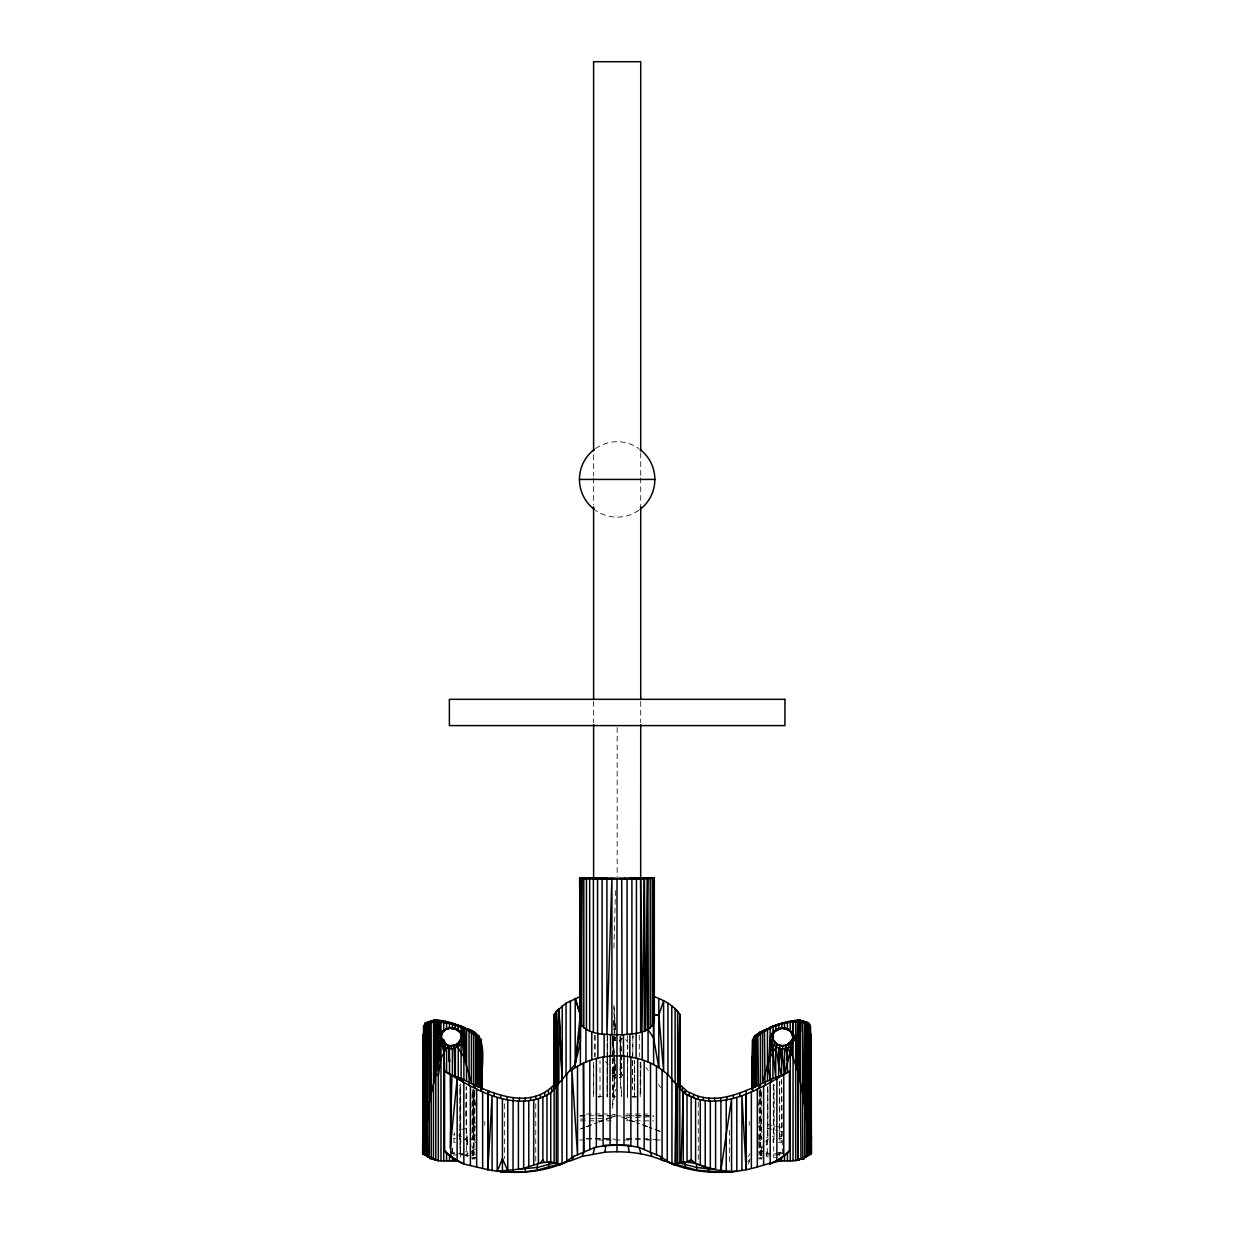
<?xml version="1.0" encoding="UTF-8"?>
<svg xmlns="http://www.w3.org/2000/svg" width="1234" height="1234" viewBox="0 0 1234 1234"><rect width="100%" height="100%" fill="white"/><g stroke="black" fill="none" stroke-linecap="round" stroke-linejoin="round"><path stroke-width="0.75" stroke-dasharray="5 3.75" d="M467.84 1156.443L465.403 1155.641L466.529 1155.564L466.545 1087.092M467.27 1140.987C468.18 1148.53 465.526 1142.915 466.406 1139.105L465.773 1138.828M475.553 1105.865L473.594 1089.9M471.789 1156.042C475.846 1154.916 472.607 1148.222 471.804 1145.707M473.995 1091.458L473.625 1138.519L473.671 1091.257L473.81 1138.781L475.46 1140.015M535.741 1161.163L535.757 1102.024M607.221 1056.119L607.19 1096.394L604.583 1096.424M607.221 1054.206L607.251 1036.946M636.42 1096.517L634.523 1096.486L634.554 1061.965M767.856 1086.645L767.841 1135.882L766.299 1136.175M475.584 1142.53L473.609 1139.892L473.717 1089.869M607.282 1058.787L607.19 1097.134L607.19 1058.787M607.282 1056.875L607.344 1035.789M620.347 1070.356L621.705 1074.027L620.548 1070.896L620.656 1035.742L621.134 1052.972M762.226 1156.042C758.123 1154.931 761.44 1148.222 762.196 1145.707M761.023 1150.412L762.226 1150.859L760.638 1155.132L760.73 1150.181M620.116 1053.342L620.193 1036.653L620.548 1070.896L621.705 1074.027L620.687 1072.917L620.193 1074.058L621.705 1096.363L620.023 1080.166M760.622 1151.291L762.196 1147.003L760.668 1151.152M473.609 1139.892L473.548 1089.73M627.35 1058.787L627.35 1097.134L627.674 1058.787M627.69 1056.875L627.798 1045.368M632.903 1035.727L632.703 1058.726L632.919 1035.727M627.35 1097.134L627.767 1058.787M465.82 1116.045L466.344 1087.493M613.93 948.128L615.488 889.174M451.644 1153.744L452.554 1148.083M472.483 1155.811L471.789 1150.859L473.378 1155.132L473.347 1149.995C472.607 1162.829 475.028 1147.836 472.468 1150.643C471.897 1154.5 474.982 1145.738 478.761 1149.702M766.607 1141.157L768.227 1138.828L766.607 1145.044M615.781 1096.347L612.835 1096.363L614.887 1073.935L612.835 1038.797L614.239 1034.724M612.835 1096.363L615.026 1074.212L614.27 1072.346L612.835 1074.027L614.409 1072.994M473.162 1139.537L472.175 1138.72L472.051 1139.908L472.036 1089.684M612.388 1104.476L615.581 1077.822L612.342 1074.922C614.47 1072.439 616.799 1074.66 614.532 1077.112L612.311 1075.369M614.517 1058.741C613.606 1060.962 618.558 1074.043 612.342 1068.937L615.581 1065.945L612.45 1068.228L615.581 1069.338L614.239 1072.115L611.54 1071.93M622.615 1075.539L619.854 1077.698L621.766 1076.156L620.193 1073.919L620.825 1071.991L621.705 1074.027M758.447 1105.865L761.131 1089.977M612.234 1108.333L615.55 1089.452M472.977 1151.708L473.27 1150.181M471.943 1139.83L472.175 1138.72M619.468 1077.822L621.226 1077.004L619.823 1074.274M760.638 1155.147L762.196 1150.89M472.977 1150.412L471.774 1152.155M748.159 1164.31L749.485 1160.716L748.128 1164.294M466.406 1140.401L466.406 1139.105M611.755 1070.372C615.643 1070.541 614.517 1073.657 611.755 1070.372L614.717 1070.356L612.835 1038.797L615.226 1036.884L613.298 1038.75L612.311 1037.964M613.838 1039.522L615.581 1040.493L612.342 1037.516L614.717 1036.205M615.226 1074.274L613.298 1076.156L615.581 1077.899L612.342 1074.922M614.424 1039.907L615.195 1040.293L612.342 1037.516L614.871 1036.514L615.596 1037.378L613.838 1039.614C609.38 1038.18 618.357 1034.493 613.298 1038.75L614.085 1039.738M614.085 1077.128L615.195 1077.698M615.905 1037.393L614.532 1039.707L615.689 1040.185M619.823 1036.884L621.766 1038.75L619.869 1040.293L620.64 1039.907M620.656 1073.133L622.707 1074.922M475.229 1135.064L473.625 1138.519M758.416 1142.53L761.825 1138.72L762.057 1139.83M619.823 1069.693L621.766 1067.703L621.226 1066.839L622.615 1068.228M766.607 1139.861L766.73 1144.874M747.943 1156.752L750.149 1153.744M465.465 1140.015L467.563 1137.81M621.504 1039.321L620.517 1039.707L621.766 1038.75M613.144 1038.905L612.727 1038.488M615.442 1069.616L614.871 1070.187L612.835 1038.797L615.596 1037.378L613.298 1038.75M622.615 1038.21L621.01 1039.321M615.211 1066.145L612.727 1067.95L615.211 1066.145L614.038 1067.132M747.619 1161.41L750.149 1158.927M758.54 1140.015L761.609 1137.655L761.609 1090.316M614.532 1029.341L615.689 1028.863M620.517 1077.112L621.766 1076.156M615.581 1028.554L613.838 1029.449L615.195 1028.74M464.123 1139.614L467.47 1137.779L466.19 1137.486L466.143 1086.645M615.689 1066.269L614.085 1066.716M620.98 1077.128L620.949 1075.369L619.483 1074.629M619.468 1040.493L620.98 1039.738M613.838 1066.839L615.581 1065.945M473.47 1158.387L472.051 1158.911L475.244 1157.615L472.375 1158.772M473.332 1158.433L475.244 1157.615M767.594 1140.401L767.594 1139.105L767.101 1144.566M454.482 1152.325L452.431 1152.325L452.431 1153.62L454.482 1153.62L454.482 1152.325L451.212 1153.682L468.164 1153.744M472.128 1158.865L475.476 1158.865M586.381 1126.719L597.148 1122.724L586.458 1126.719M598.937 1122.045L604.321 1120.056M615.072 1116.045L606.11 1119.377L615.211 1116.045M599.03 1122.045L604.429 1120.04M640.199 1062.15L640.199 1096.872L640.955 1062.258M593.585 1062.258L593.77 1096.717M611.755 1073.472L614.378 1072.824M766.53 1137.779L767.826 1137.486L767.826 1088.095M758.663 1157.955L762.411 1157.199M461.501 1129.357L466.961 1128.323M777.759 1154.453L780.412 1154.037M475.954 1122.863L472.437 1123.403L472.437 1127.29L475.954 1126.75M782.356 1153.744L781.739 1080.691M472.051 1155.117L475.553 1154.7M471.465 1153.589L474.828 1153.127L474.828 1090.1M774.443 1138.859L773.163 1139.013L773.163 1142.9L774.443 1142.746M465.712 1151.785L467.239 1151.63L467.239 1156.813L465.727 1156.968M772.407 1136.792L774.134 1136.637L774.134 1084.995M614.008 1073.996L614.887 1073.935M466.529 1155.564L469.059 1155.394M462.735 1154.253L460.251 1154.361L459.665 1129.634M580.427 1119.145L615.211 1117.973M626.594 1117.649L653.588 1116.739M778.623 1138.566L781.739 1138.504L780.659 1138.504M778.623 1142.437L781.739 1142.391L781.569 1079.349M598.104 1096.517L602.177 1096.455M636.42 1097.011L632.363 1097.088M781.569 1134.833L779.456 1134.864L779.456 1081.339M779.672 1081.246L779.672 1136.344L781.569 1136.329M579.672 1116.076L587.291 1116.045M598.706 1116.014L627.242 1115.906M629.139 1115.906L634.847 1115.875M636.759 1115.875L653.881 1115.814M586.489 1113.994L607.437 1113.994M626.502 1113.994L647.48 1113.994M580.474 1115.706L611.231 1115.706M626.61 1115.706L653.526 1115.706M580.35 1120.811L611.231 1120.842M626.425 1120.781L653.557 1120.842M586.505 1138.72L611.277 1138.72M626.533 1138.72L647.495 1138.72M579.456 1140.015L587.153 1140.015M598.706 1140.015L604.49 1140.015M606.403 1140.015L631.438 1140.015M646.847 1140.015L660.329 1140.015M765.836 1153.744L782.788 1153.682L777.482 1152.278M452.971 1154.978L467.054 1154.978M765.836 1155.039L782.788 1154.978M758.524 1158.865L762.026 1158.927L758.046 1157.307M612.789 1058.818L612.835 1097.18L615.781 1097.18M781.569 1152.325L779.518 1152.325L779.518 1155.78M586.582 1138.936L615.242 1139.105M626.702 1139.183L657.275 1139.383M453.341 1134.848L454.544 1134.864M453.325 1138.504L455.377 1138.55M632.363 1096.455L634.523 1096.486M598.104 1097.011L600.002 1097.057L600.002 1060.623M455.377 1142.437L453.911 1142.406L454.328 1132.55M775.492 1157.415L773.564 1157.338L773.564 1152.155M458.709 1135.033L460.698 1135.187L460.698 1084.084M461.593 1136.792L459.866 1136.637L459.866 1084.995M768.288 1156.968L766.761 1156.813L766.761 1151.63L768.288 1151.785M768.288 1153.08L766.761 1152.926L766.761 1151.63M758.447 1154.7L761.964 1155.117M459.557 1138.859L460.837 1139.013L460.837 1142.9L459.557 1142.746M762.535 1153.589L759.095 1153.111L758.91 1135.804M621.504 1067.117L621.026 1067.132M758.046 1122.863L761.579 1123.403M758.046 1126.75L761.579 1127.29M767.039 1124.436L772.499 1125.47M767.039 1128.323L777.219 1130.467M466.143 1135.882L467.717 1136.175M619.854 1066.145L621.921 1067.533M471.589 1157.199L475.337 1157.955M775.646 1126.21L781.94 1127.675M778.793 1130.838L781.94 1131.563M615.658 1115.042L612.712 1114.348L617 1115.382M593.585 1096.764L593.77 1062.196M762.226 1152.155L761.532 1150.643L761.532 1155.826M627.782 1119.377L620.594 1116.708L627.89 1119.377M629.587 1120.04L634.97 1122.045M647.557 1126.719L636.775 1122.709L647.619 1126.719M629.695 1120.056L635.063 1122.045M614.532 1077.112L615.982 1077.698M615.581 1077.822L613.838 1077.004L615.026 1074.212M605.524 1061.734L608.285 1064.294M758.54 1134.786L765.188 1141.496M613.298 1067.703L615.226 1069.693M620.656 1071.112L620.656 1035.742M467.393 1139.861L466.899 1144.566M625.761 1039.491L628.013 1042.591M646.061 1067.425L648.328 1070.526M658.478 1084.501L660.73 1087.601M620.178 1070.032L620.548 1070.896M779.672 1136.344L780.089 1142.406M472.869 1089.961L473.594 1093.648M614.362 1056.921L612.835 1038.797L615.781 1069.369M612.835 1038.797L615.596 1069.462M467.393 1141.157L467.27 1139.692L467.27 1144.874M613.9 1005.232L615.519 1028.138M613.961 1007.191L615.473 1030.143M613.9 1012.312L614.871 1032.781M613.93 1020.395L614.331 1031.809M613.9 1020.549L614.362 1033.938M613.884 1023.526L614.177 1032.858M621.18 1054.885L621.658 1072.115M620.748 1037.439L621.149 1052.849M621.196 1054.777L621.597 1070.187M473.208 1090.825L473.378 1138.303L473.193 1090.825L473.1 1138.087L472.391 1137.655L472.391 1090.316M612.789 1056.906L612.758 1035.82L612.835 1097.18M460.189 1085.133L460.251 1154.361L460.251 1085.041M773.749 1085.041L773.749 1154.361M773.302 1084.084L773.302 1135.187M767.471 1087.077L767.471 1155.564M760.9 1090.748L760.9 1138.087M760.9 1150.412L761.023 1155.595M760.746 1089.761L760.73 1155.363M760.406 1089.915L760.422 1154.947M760.221 1089.915L760.221 1140.031M759.897 1091.488L759.897 1138.874M759.172 1090.1L759.172 1153.127M749.254 1121.505L749.254 1125.393M729.479 1130.251L729.479 1164.264M698.259 1102.024L698.259 1161.163M640.724 452.878L640.724 476M640.724 477.928L640.724 506.835M640.724 701.452L640.724 722.646M640.755 1062.196L640.755 1096.825M639.289 1035.264L639.289 1056.659M627.35 1035.789L627.35 1058.047M620.193 1036.514L620.193 1057.152M620.193 1059.003L620.193 1070.187M617.154 727.505L617.154 876.819M607.19 1035.789L607.19 1058.047M595.251 1035.264L595.251 1056.659M594.325 1035.311L594.325 1056.597M593.6 454.806L593.6 476M593.6 477.928L593.6 504.907M593.6 701.452L593.6 722.646M504.521 1103.798L504.521 1158.587M484.761 1121.505L484.761 1125.393M474.103 1091.488L474.103 1138.874M473.779 1089.915L473.779 1140.031M473.625 1091.18L473.594 1154.947M473.254 1089.761L473.27 1155.363M473.1 1149.116L472.977 1155.595M460.452 1152.155L460.452 1157.338M452.261 1148.052L452.261 1153.836M638.78 510.305A37.699 37.699 0 0 1 595.544 510.305M595.544 448.528A37.699 37.699 0 0 1 638.78 448.528M632.672 1060.654L632.425 1089.421L632.687 1060.654M613.144 1076.31L613.144 1076.31M584.592 1127.382L579.209 1129.388L584.654 1127.382M660.128 1131.393L649.346 1127.382L660.175 1131.393M634.523 1097.057L634.507 1060.623L634.523 1097.057"/><path stroke-width="1.5" d="M453.171 1028.261C442.713 1025.855 436.543 1040.401 443.746 1046.077L444.595 1071.205C464.339 1083.113 484.854 1095.484 507.76 1099.941C517.91 1101.623 528.491 1101.669 538.41 1098.707C544.456 1096.101 555.809 1093.17 554.097 1084.701C528.568 1111.68 488.325 1092.152 461.115 1078.501L461.115 1044.134C467.686 1036.313 458.153 1026.117 449.5 1028.277C445.397 1028.662 441.325 1031.285 440.014 1035.326C442.312 1063.955 428.83 1090.563 427.55 1119.145L424.357 1154.716L426.038 1155.718L425.622 1022.631L423.555 1026.472L422.614 1153.543L434.862 1159.713L431.391 1158.387M463.876 1079.966L463.876 1028.246C492.536 1031.315 479.394 1068.968 481.908 1089.807M466.545 1081.385L466.545 1029.572L467.455 1028.971L467.455 1030.004L481.522 1040M469.059 1030.961L469.059 1082.372M471.419 1032.38L471.403 1082.588L463.876 1057.229L457.752 1047.219C454.714 1042.391 466.637 1037.856 459.542 1031.624C443.592 1022.755 463.783 1031.562 461.485 1036.93L463.259 1037.948M473.594 1086.167L473.594 1033.814M475.568 1084.856L475.568 1035.203M477.311 1036.575L477.311 1086.522L477.311 1036.575L476.046 1086.614M478.823 1037.871L478.699 1087.293M481.075 1087.864L481.075 1039.707L480.643 1087.308M481.137 1089.807L481.183 1039.213L481.784 1088.465L481.784 1056.289L480.643 1046.941M489.389 1091.303L487.893 1094.249L487.831 1169.678C514.917 1174.83 544.626 1172.871 569.491 1160.438M640.6 877.683L653.619 878.053L653.604 1038.241L658.802 1067.58L667.933 1074.536L677.667 1086.275L676.093 1083.853L674.983 1164.048L696.608 1170.094L721.103 1172.3M664.509 1160.438C689.359 1172.84 719.083 1174.876 746.123 1169.662C761.193 1167.102 774.751 1159.343 790.254 1161.024L790.254 1046.077L794.079 1040.324L793.986 1035.326L788.773 1029.465L782.695 1028.076L776.541 1029.449L772.268 1033.074L770.124 1037.578L768.967 1060.299L762.597 1082.588L762.581 1032.38C773.625 1025.577 786.675 1021.012 799.771 1021.953L799.185 1019.978L779.132 1023.865L760.051 1032.133L754.745 1035.742L752.478 1039.984L751.907 1088.403M795.683 1160.716L795.683 1021.798L794.958 1020.518L791.025 1021.12M790.254 1161.024L798.197 1159.96L798.197 1021.845M795.529 1160.762L802.732 1158.279L802.393 1020.657C795.236 1021.336 808.933 1022.924 810.445 1026.472L811.386 1153.543C807.761 1155.348 800.743 1161.179 797.488 1159.158M802.732 1158.279L804.707 1157.399L804.707 1022.94M802.856 1020.749L802.856 1022.415L802.393 1020.657L806.45 1022.184L806.496 1023.634L806.45 1156.566L804.707 1157.399M810.183 1032.503L811.108 1036.976L811.355 1135.789L810.939 1153.944L809.643 1154.716L806.465 1119.207L806.496 1023.634C806.141 1020.132 810.923 1024.482 810.445 1026.472M461.115 1044.134L458.261 1046.848L458.261 1077.544L457.228 1078.948M481.198 1089.853L481.306 1039.83M482.016 1073.379L482.047 1088.789L482 1072.562L481.97 1088.203L481.97 1078.655M811.216 1079.025L810.939 1153.944L810.923 1056.289L810.214 1154.376L810.923 1056.289M424.357 1154.716L423.061 1153.944L422.799 1079.04L423.37 1153.358M492.088 1170.572L492.088 1095.838L487.893 1169.662L464.385 1164.171L457.968 1161.101L438.471 1160.762L427.55 1156.566L427.55 1022.184C439.474 1017.371 452.878 1023.279 464.277 1027.506L465.033 1060.299L466.545 1029.572L448.343 1022.94L434.229 1021.953L434.029 1020.086L434.692 1077.359M771.25 1035.203L773.008 1034.277C775.631 1028.755 773.625 1035.218 771.142 1035.419C768.443 1044.458 779.579 1051.676 787.415 1047.82L793.03 1057.229L798.197 1072.793L797.719 1160.114L799.138 1159.713M580.396 996.47L566.067 1003.165L556.333 1011.464L557.907 1083.853L556.333 1086.275L575.198 1064.248L580.396 1042.051L581.754 878.407L579.687 878.238L615.781 878.593M769.63 1164.171L780.366 1158.788L789.405 1150.751L789.405 1071.22C762.196 1087.416 731.361 1106.867 698.243 1099.448L698.259 1096.301L687.554 1091.689L679.903 1084.701L679.733 1014.24C673.625 1005.278 663.614 999.972 653.604 996.47M809.226 1148.237L810.214 1026.241L810.692 1041.419L810.229 1037.64M807.977 1133.275L809.226 1025.331L809.211 1154.978M479.44 1087.061L480.088 1038.935L480.088 1086.876M797.658 1021.783L796.979 1068.69L797.796 1020.148L797.658 1021.783L797.241 1020.24L797.071 1021.783L796.686 1020.317L794.696 1021.336M806.465 1119.207L803.427 1097.921L804.522 1022.893M811.093 1153.852L811.355 1135.789L811.386 1153.543L810.63 1153.358M441.525 1034.478L441.618 1039.722L443.068 1042.283L448.158 1045.63L451.305 1046.077L457.29 1044.319L459.542 1042.283L461.485 1036.73L462.735 1036.915M774.458 1031.932L781.569 1028.261C790.67 1026.133 797.411 1038.966 788.68 1044.319L782.695 1046.077L776.71 1044.319L773.008 1039.722L773.008 1034.03M771.049 1040.54L772.9 1039.043L772.9 1034.755M803.427 1097.921L799.308 1077.359L800.419 1020.148M804.707 1105.865L806.943 1022.323M463.876 1057.229L462.951 1040.54L461.1 1038.905L462.858 1040.756L463.876 1057.229L464.462 1027.583M423.139 1153.466L429.987 1157.739L427.18 1156.397L427.55 1022.184L423.555 1026.472M441.124 1036.622L441.51 1039.043L440.029 1040.601L439.489 1061.163L446.492 1047.774L451.305 1048.807L458.261 1046.848M708.717 1171.837L708.625 1167.78L693.4 1162.875L683.25 1161.919L674.983 1164.048L667.147 1161.811M698.243 1099.448L685.564 1094.157L677.697 1086.429L679.733 1014.24L679.903 1087.185M752.216 1056.289L752.231 1088.465L752.694 1039.83L762.581 1032.38M423.786 1026.241L423.786 1154.376L423.786 1026.241L424.789 1148.206M681.075 1162.197L683.25 1092.491L685.564 1090.347L685.564 1094.157M525.298 1171.837L525.391 1167.78L540.615 1162.875L550.75 1161.919L559.017 1164.048L566.853 1161.811M434.029 1020.086L433.952 1021.968L426.378 1024.205L427.396 1022.215L427.535 1023.634M698.259 1096.301C728.261 1104.569 754.792 1084.902 781.569 1075.215L778.639 1064.464L779.934 1045.645L785.842 1045.229L789.945 1042.776L791.349 1045.167M696.578 1164.063L696.763 1170.495M766.869 1028.832L767.378 1029.742M436.234 1024.297L436.204 1020.148L435.324 1020.055L438.486 1021.32M454.451 1045.26L454.914 1076.249L454.451 1045.26L456.472 1044.35M794.372 1037.779L792.876 1036.93L790.932 1031.932L785.487 1028.446M785.487 1045.291L785.518 1048.437M810.075 1054.453L811.17 1037.532L810.26 1033.259M775.739 1046.848L778.639 1064.464L779.811 1048.484M684.824 1162.258L685.441 1168.289M772.268 1033.074L773.872 1032.58M785.009 1028.338L781.569 1028.184L782.402 1022.909M457.104 1078.871L450.225 1148.206L451.922 1074.999L444.595 1071.205L444.595 1150.751L453.634 1158.788L464.385 1164.171M462.858 1035.419L461.1 1034.663L461.485 1036.93L462.997 1036.251L461.1 1034.586M579.687 1020.965L575.198 1064.248L580.381 1023.588L579.687 878.145L593.4 877.683M769.723 1027.506L769.291 1028.601L769.723 1027.506L777.034 1024.59M457.644 1047.296L456.595 1044.288M461.902 1043.085L460.251 1040.756M423.817 1032.503L422.83 1037.547L423.833 1032.935M773.872 1040.972L772.114 1043.085L775.739 1077.544L775.739 1047.651L776.71 1043.979L772.9 1039.043M440.97 1160.901L440.97 1042.915L442.497 1040.894L441.525 1038.812M771.898 1042.576L768.967 1060.299M441.618 1033.922L440.014 1035.326L438.888 1021.767L439.042 1020.518L442.975 1021.12L442.898 1022.076L441.803 1020.919M788.773 1029.465L787.847 1029.326L789.02 1029.619M797.719 1055.425L800.619 1020.209L800.619 1031.639M771.96 1042.73L770.124 1057.229L775.739 1047.651M560.39 1164.757L569.491 1160.191L569.491 1161.225L582.17 1156.381L604.907 1152.232L605.801 1145.337L617 1144.751L628.199 1145.337L639.274 1147.497L660.283 1156.397L669.075 1162.32M731.561 1171.405L720.903 1170.434L731.561 1098.877L731.561 1171.405L737.454 1171.374M781.569 1023.989L781.693 1023.125M440.97 1057.229L438.317 1075.832L438.317 1160.716L433.041 1159.05M451.027 1156.844L452.477 1157.523L452.431 1161.179M445.32 1044.319C444.333 1052.803 446.909 1037.47 441.618 1039.367M458.138 1025.809L458.261 1025.022L458.261 1025.87M439.628 1037.779L441.124 1036.93L441.494 1034.586L440.137 1035.048L444.055 1030.729M787.215 1045.198L792.382 1039.907L792.876 1036.622M778.639 1064.464L781.569 1048.699L784.5 1073.827L781.569 1075.215L781.569 1048.699M443.068 1042.283L442.435 1040.786L445.32 1043.918L448.513 1045.291L449.5 1062.212L448.544 1045.645L454.097 1045.321M431.268 1022.4L431.607 1020.657L431.144 1022.415M787.631 1153.281L789.405 1150.751M792.413 1039.876L785.95 1046.093M579.687 1018.05L580.396 1014.857L575.198 998.46L575.198 1067.58L570.401 1070.911L570.401 1000.697M805.324 1021.675L805.031 1023.001L805.031 1021.521M789.405 1071.22L784.5 1073.827L790.254 1051.646M422.83 1078.886L422.876 1133.984L422.892 1036.976L423.74 1033.259M593.168 1153.805L594.726 1147.497L605.801 1145.337M424.789 1154.978L424.774 1025.331L425.622 1022.631M467.686 1029.094L466.545 1029.572M807.992 1022.755L806.774 1122.2L807.977 1024.436L807.961 1155.718L804.013 1157.739L805.895 1156.952M773.888 1045.414L775.43 1042.838M444.055 1042.776L442.651 1045.167L443.746 1051.646L443.746 1161.024M808.378 1022.631L808.579 1024.714M464.555 1028.539L464.277 1027.506L456.981 1024.59M446.153 1029.326L442.497 1031.423M479.224 1035.82L479.532 1038.365M422.892 1036.976L424.049 1033.537M442.667 1032.195L440.97 1033.274L438.888 1021.767M582.17 1156.381L583.929 1151.337L583.497 1063.06C607.298 1052.155 636.574 1053.605 658.802 1067.58L658.802 998.46M772.885 1032.38L773.302 1025.994L775.924 1025.562M446.585 1072.361L446.585 1047.82L445.058 1047.095L446.045 1044.566M776.371 1047.296L777.435 1044.566M537.237 1170.495L537.422 1164.063M779.132 1024.683L779.132 1023.865M774.088 1031.038L780.073 1028.446M809.782 1075.801L811.139 1072.562M792.197 1020.919L783.883 1022.554M572.221 1159.867L573.733 1156.397L594.726 1147.497M556.395 1011.479L556.395 1086.244L554.282 1089.19L554.282 1014.24L558.894 1008.687L562.21 1078.393L562.21 1005.833M441.571 1021.937L442.034 1020.95L445.829 1022.6M689.96 1162.073L691.148 1159.605L691.148 1097.103M773.409 1025.978L772.885 1026.996L773.533 1025.901M548.575 1168.289L549.176 1162.258M457.752 1047.219L457.675 1043.625M792.382 1039.367L790.007 1042.992L791.596 1044.828L791.904 1054.977M460.112 1045.414L458.616 1042.992L460.159 1040.894M580.396 1023.603C589.389 1036.514 608.239 1034.154 622.09 1034.832C633.289 1033.598 650.349 1034.169 654.313 1020.965L654.313 878.145L640.199 878.084L650.21 877.883M449.269 1023.927L450.117 1022.554M436.219 1021.783L437.314 1020.317L439.304 1021.336L436.204 1020.148L437.021 1068.69L436.759 1020.24M540.615 1162.875L542.852 1159.605L542.852 1097.103M447.402 1021.922L445.135 1022.354L445.135 1021.459L449.716 1023.217M558.987 1165.312L559.928 1163.955M779.487 1023.773L778.623 1024.945L777.713 1024.359M459.017 1030.452L457.675 1029.572M787.307 1153.651L775.708 1161.317M440.97 1042.915L442.466 1041.11M786.32 1154.237L787.708 1152.911M554.282 1014.24L554.097 1087.185M804.013 1157.538L806.311 1155.98L804.013 1157.538L804.013 1158.865L801.267 1158.865M805.725 1156.505L808.686 1154.314L807.792 1154.669M810.861 1153.466L806.558 1156.227M445.227 1029.465L449.793 1028.292L454.451 1028.894M564.925 1162.32L573.733 1156.397M436.929 1021.783L438.594 1020.472M787.415 1072.361L787.415 1047.82L790.254 1046.077M781.569 1028.261L787.955 1029.68M789.097 1071.39L786.983 1072.608M575.198 1067.58L583.497 1063.06L583.497 1151.615M776.34 1029.572L778.932 1028.786M440.029 1040.601L441.618 1039.722M771.142 1040.756L773.008 1039.46M776.032 1161.101L780.366 1158.788M789.02 1043.362L788.68 1044.319M772.253 1162.983L777.158 1160.5M795.514 1021.32L798.676 1020.055M793.107 1021.289L794.434 1020.611L794.958 1021.767L794.958 1020.518L795.112 1021.767M806.82 1156.397L806.496 1023.634M760.051 1032.133L762.535 1031.439M788.325 1021.582L785.657 1022.94M788.171 1022.6L791.966 1020.95L792.429 1021.937M801.514 1158.772L798.197 1159.96M797.812 1020.487L799.185 1019.978L799.771 1021.953M788.865 1021.459L786.598 1021.922L786.768 1022.755M567.748 1161.317L568.55 1161.009M554.93 1162.798L537.608 1167.395L496.546 1171.374M559.017 1164.048L537.392 1170.094L524.512 1171.868M800.959 1159.05L799.971 1020.086M774.628 1030.683L776.71 1029.727M455.068 1044.997L456.565 1044.566M518.959 1169.338L525.391 1167.78M441.741 1032.303L443.068 1031.531M618.758 878.593L654.313 878.238L581.754 878.407L581.754 1025.978M760.19 1032.087L761.193 1031.84M457.459 1029.449L455.068 1028.786M764.494 1030.945L765.743 1030.637M746.169 1094.265L746.169 1169.678L746.277 1090.609M779.487 1028.416L783.775 1028.184M450.24 1028.184L454.066 1028.786M677.605 1011.479L677.728 1162.767M774.983 1030.452L776.71 1030.082M449.793 1028.292L452.431 1028.261L452.354 1023.14L452.431 1023.989M441.093 1033.043L442.497 1032.488L441.201 1032.92M502.917 1171.359L500.526 1171.714M603.534 1145.877L617 1145.075L630.466 1145.877M782.695 1028.076L784.207 1028.292M782.695 1028.462L784.5 1028.277L784.5 1023.248M640.708 878.238L653.619 878.315M762.396 1031.022L765.327 1030.745M512.897 1172.3L525.314 1171.729M593.77 878.13L580.381 878.053L580.396 1064.587M487.831 1094.249L487.893 1169.662L487.723 1090.609M451.305 1028.462L453.696 1028.323M606.974 878.546L602.099 878.778L602.099 1034.046M607.19 878.562L602.099 878.778L607.745 878.562M733.274 1171.729L720.98 1172.285L720.903 1100.682M604.907 1152.232C625.036 1150.828 646.014 1152.633 664.509 1161.225L664.509 1160.191L673.61 1164.757M611.91 1034.832L611.91 878.839L606.912 1034.555L606.912 878.809L612.604 878.593M606.912 878.809L612.835 878.593M597.564 1033.305L597.564 878.747L604.583 878.531M597.564 878.747L604.922 878.531M593.4 1032.395L593.4 878.685L601.991 878.5M593.4 878.685L602.331 878.5M639.49 877.821L644.333 877.744L639.428 877.821M634.261 878.469L644.333 878.639L645.505 1030.683L647.557 878.562L636.358 878.423M596.516 878.377L583.79 878.485L583.79 1028.03M459.912 1031.038L458.57 1030.806L462.01 1033.645M790.007 1031.053L791.148 1031.038M595.066 878.315L581.754 878.407L595.251 878.33M621.705 878.593L622.09 1034.832M579.456 479.424L654.853 479.424M640.724 878.731L593.6 878.731L593.6 724.574M432.733 1158.865L429.987 1158.865L429.987 1157.538L425.314 1154.314L426.208 1154.669M640.245 878.084L654.313 878.145M639.181 878.33L652.246 878.407L652.246 1025.978M442.852 1031.038L443.993 1031.053M593.431 878.006L583.79 877.883L593.338 878.006M594.834 877.821L589.667 877.744L594.665 877.821M629.217 878.531L636.436 878.747L636.436 1033.305M629.741 878.531L636.436 878.747L629.957 878.531M679.07 1162.798L696.392 1167.395L720.903 1170.434M653.619 1014.888L658.802 1015.227L663.599 1000.697L663.599 1070.911L658.802 1015.227L653.604 1014.857L654.313 1018.05M624.358 878.577L627.088 878.809L627.088 1034.555M434.337 1159.883L436.003 1160.037L434.584 1159.621M468.272 1030.637L471.604 1031.022M471.465 1031.439L473.949 1032.133L474.164 1034.2L473.949 1032.133M624.589 878.577L627.088 878.809M620.178 878.593L622.09 878.839M708.625 1167.78L715.041 1169.338M780.073 1045.337L776.71 1043.979M451.305 1028.092L452.431 1028.261M458.076 1025.562L462.457 1026.719L462.565 1027.644M791.534 1032.781L792.907 1033.043L793.03 1021.922L793.03 1033.274L791.503 1032.488M447.325 1028.709L448.513 1028.446M468.673 1030.745L469.522 1030.945M472.807 1031.84L473.81 1032.087M461.1 1034.755L462.75 1035.203M776.541 1029.449L777.435 1029.68M451.922 1074.999L461.115 1078.501M802.609 1158.387L804.013 1158.865M434.815 1019.978L436.188 1020.487M793.986 1035.326L792.475 1034.478M665.45 1161.009L666.252 1161.317M458.292 1161.317L446.708 1153.651M698.058 1164.264L708.578 1169.045M781.569 1045.553L782.695 1046.077M442.559 1021.166L442.034 1021.953L442.034 1020.95M440.893 1021.289L439.566 1020.611L439.042 1021.767L439.042 1020.518M456.842 1160.5L461.747 1162.983M446.939 1022.138L445.675 1021.582M452.477 1157.523L457.968 1161.101M423.74 1154.361L423.077 1056.289L422.907 1153.852M448.544 1028.786L446.585 1028.971L446.585 1022.647M770.124 1037.578L772.515 1036.73M460.467 1025.901L461.115 1026.996L460.591 1025.978M444.903 1071.39L447.017 1072.608M460.128 1040.972L462.102 1042.576M445.058 1047.095L443.746 1046.077L444.811 1050.165M792.49 1039.043L794.079 1040.324M687.029 1095.036L687.029 1161.842L691.148 1159.605L695.59 1163.554L695.59 1098.707M460.143 1041.11L462.04 1042.73M445.428 1043.609L448.05 1046.093M447.695 1154.237L444.903 1151.183M458.261 1077.544L462.873 1082.002L462.873 1079.071M441.618 1039.907L446.785 1045.198M677.667 1011.464L675.121 1008.687L675.121 1082.48M791.534 1041.11L793.076 1042.853L793.03 1160.901M791.966 1021.953L791.966 1020.95M450.826 1156.69L450.225 1074.829M435.803 1072.793L438.317 1075.832L438.317 1021.798M444.595 1150.751L446.369 1153.281M422.923 1072.624L423.061 1153.944L422.861 1072.562L424.218 1075.801M460.297 1045.167L458.57 1042.838M455.361 1028.709L454.421 1023.742L455.377 1024.945M674.072 1163.955L675.013 1165.312M691.472 1160.068L693.4 1162.875M647.557 1029.727L647.557 878.562L648.066 1029.372L653.604 1038.241M764.463 1030.004L764.957 1082.372M542.852 1159.605L544.055 1162.073M757.815 1033.922L758.447 1084.856M453.927 1045.337L454.652 1048.422M660.283 1156.397L661.794 1159.867M465.218 1027.937L465.712 1029.141M454.513 1023.773L454.868 1024.683M787.955 1044.566L788.942 1047.095M650.071 1151.337L651.845 1156.381M575.198 998.46L580.381 1014.888L579.687 878.145L580.088 1016.214M766.314 1029.094L766.545 1030.004L766.545 1028.971M639.274 1147.497L640.832 1153.805M798.197 1072.793L799.308 1077.359M628.199 1145.337L629.093 1152.232M767.471 1064.248L770.217 1079.318L770.155 1163.924M428.676 1021.675L428.969 1023.001L428.969 1021.521M810.167 1032.935L811.17 1037.532M500.742 1171.837L513.02 1172.285L513.097 1100.682M433.581 1021.999L433.381 1020.209L433.442 1022.03M443.114 1045.553L443.746 1051.646M423.308 1041.419L423.848 1048.761M746.123 1169.662L741.912 1095.854L741.912 1170.572M436.219 1048.9L435.34 1020.163L435.34 1076.063M429.478 1022.893L430.573 1097.921L429.741 1022.816M754.56 1087.061L753.928 1038.935L753.928 1086.861M426.023 1024.436L427.55 1156.566M424.774 1025.331L426.023 1133.275M753.372 1087.293L752.925 1039.707L752.941 1087.864M640.6 878.685L641.927 1031.932L644.333 878.639L644.333 1031.208M478.206 1086.861L477.604 1034.971M755.301 1087.293L755.177 1037.871L755.177 1087.463M751.938 1089.699L752.03 1078.655L752.03 1088.203M556.318 1011.633L556.395 1086.244M810.214 1026.241L810.214 1154.376M798.66 1020.163L798.66 1076.588M790.254 1022.199L790.254 1030.436M787.415 1022.647L787.415 1028.971M787.415 1153.528L787.415 1161.101M784.5 1048.591L784.5 1073.827M784.5 1155.703L784.5 1161.148M783.775 1074.829L783.775 1155.996M782.695 1045.707L782.695 1048.807M782.078 1074.999L782.078 1075.894M781.569 1157.893L781.569 1161.179M778.639 1024.868L778.639 1028.709M778.639 1048.175L778.639 1076.434M778.639 1159.713L778.639 1161.148M776.896 1078.871L776.896 1160.623M776.772 1077.174L776.772 1078.948M775.877 1024.976L775.739 1029.958M772.885 1044.134L772.885 1078.501M772.669 1026.225L772.669 1027.074M771.142 1079.071L771.142 1082.002M770.124 1028.246L770.124 1079.781M769.538 1027.583L769.538 1028.477M767.471 1029.572L767.471 1081.37M765.203 1081.848L765.203 1085.072M763.707 1030.359L763.707 1031.624M763.615 1085.827L763.615 1165.359M761.054 1031.655L761.054 1033.321M760.406 1033.814L760.406 1086.182M759.049 1084.794L759.049 1088.11M758.601 1033.213L758.601 1035.048M757.337 1088.912L757.337 1166.747M756.689 1036.575L756.689 1086.522M756.411 1034.971L756.411 1036.761M754.468 1036.159L754.468 1038.365M752.725 1087.725L752.725 1091.164M751.367 1091.766L751.367 1168.243M739.798 1093.278L739.798 1096.579M736.806 1097.504L736.806 1171.405M733.335 1095.314L733.335 1098.445M726.934 1096.779L726.934 1099.833M726.24 1099.941L726.24 1170.788M720.687 1097.72L720.687 1100.713M715.581 1101.052L715.581 1169.4M714.64 1098.106L714.64 1101.083M710.337 1101.052L710.337 1168.012M708.84 1097.982L708.84 1100.99M705.231 1100.666L705.231 1166.145M703.349 1097.381L703.349 1100.435M700.295 1099.895L700.295 1164.588M693.539 1094.728L693.539 1098.044M689.297 1092.738L689.297 1096.27M683.25 1092.491L683.25 1161.919M682.356 1087.586L682.356 1091.766M679.733 1014.24L679.872 1162.351M676.093 1083.853L676.093 1163.693M671.944 1078.562L671.944 1163.323M671.79 1005.833L671.79 1078.393M667.933 1003.165L667.933 1074.536M667.255 1073.919L667.255 1161.333M662.087 1069.785L662.087 1157.831M656.488 1066.161L656.488 1154.839M653.619 878.053L653.604 1064.587M650.503 1063.06L650.503 1151.615M650.21 878.485L650.21 1028.03M648.066 1029.372L648.066 1061.98M644.194 1060.484L644.194 1149.564M642.22 1031.825L642.22 1059.821M640.724 450.95L640.724 61.7L593.6 61.7L593.6 450.95M640.724 506.835L640.724 699.524M640.724 724.574L640.6 1032.395M637.639 1058.464L637.639 1147.358M636.127 1033.336L636.127 1058.093M631.901 878.778L631.901 1034.046M630.867 1057.014L630.867 1146M629.864 1034.2L629.864 1056.844M623.972 1056.134L623.972 1145.291M623.463 1034.709L623.463 1056.088M617 878.839L617 1151.708M610.537 1034.709L610.537 1056.088M610.043 1056.134L610.043 1145.291M604.151 1034.2L604.151 1056.844M603.133 1057.014L603.133 1146M597.873 1033.336L597.873 1058.093M596.377 1058.464L596.377 1147.358M593.6 506.835L593.6 699.524M591.78 1031.825L591.78 1059.821M589.667 878.639L589.667 1031.208M589.806 1060.484L589.806 1149.564M586.443 878.562L586.443 1029.727M585.934 1029.372L585.934 1061.98M577.512 1066.161L577.512 1154.839L571.913 1069.785L571.913 1157.831M566.745 1073.919L566.745 1161.333M566.067 1003.165L566.067 1074.536M562.072 1163.323L562.072 1078.562L558.894 1008.687L558.894 1082.48L556.333 1011.464L556.272 1162.767M557.907 1083.853L557.907 1163.693M554.128 1089.344L554.128 1162.351M551.644 1087.586L551.644 1091.766M550.75 1092.491L550.75 1161.919M548.451 1090.347L548.451 1094.157M546.971 1095.036L546.971 1161.842M544.703 1092.738L544.703 1096.27M540.461 1094.728L540.461 1098.044M538.41 1098.707L538.41 1163.554M535.772 1096.301L535.772 1099.448M533.705 1099.895L533.705 1164.588M530.651 1097.381L530.651 1100.435M528.769 1100.666L528.769 1166.145M525.16 1097.982L525.16 1100.99M523.663 1101.052L523.663 1168.012M519.375 1098.106L519.375 1101.083M518.419 1101.052L518.419 1169.4M513.313 1097.72L513.313 1100.713M507.76 1099.941L507.76 1170.788L502.439 1158.649L497.209 1171.405L497.209 1097.489M507.066 1096.779L507.066 1099.833M502.439 1098.877L502.439 1171.405M500.68 1095.314L500.68 1098.445M494.202 1093.278L494.202 1096.579M482.633 1091.766L482.633 1168.243M481.275 1087.725L481.275 1091.164M476.663 1088.912L476.663 1166.747M475.398 1033.213L475.398 1035.048M474.951 1084.809L474.951 1088.11M472.946 1031.655L472.946 1033.321M470.385 1085.827L470.385 1165.359M470.293 1030.359L470.293 1031.624M468.797 1081.848L468.797 1085.072M463.845 1082.496L463.845 1163.924M461.331 1026.225L461.115 1032.38M458.138 1024.976L458.261 1029.958M457.228 1077.174L457.104 1160.623M455.361 1048.175L455.361 1076.434M455.361 1159.713L455.361 1161.148M452.431 1048.699L452.431 1075.215M451.598 1022.909L451.598 1023.711M451.305 1045.707L451.305 1048.807M449.5 1023.248L449.5 1028.277M449.5 1048.591L449.5 1073.827M449.5 1155.703L449.5 1161.148M448.343 1022.107L448.343 1022.94M446.585 1153.528L446.585 1161.101M443.746 1022.199L443.746 1030.436M442.127 1040.247L442.127 1045.83M440.97 1021.922L440.97 1033.274M435.803 1021.845L435.803 1159.96M433.581 1020.148L433.442 1159.173M431.144 1020.749L431.268 1158.279M429.293 1022.94L429.293 1157.399M427.057 1022.323L427.057 1023.773M425.422 1022.755L425.422 1024.714M640.107 449.515A37.699 37.699 0 0 1 640.107 509.333M594.202 509.333A37.699 37.699 0 0 1 594.202 449.515M461.794 1027.29L461.732 1033.074L459.943 1032.287L461.902 1033.413L461.794 1027.29M785.842 1045.229L787.415 1061.039L785.842 1045.229M594.279 878.284L580.381 878.315L594.325 878.284M784.932 699.323L449.377 699.323L449.377 725.592L784.932 725.592L784.932 699.323"/></g></svg>
